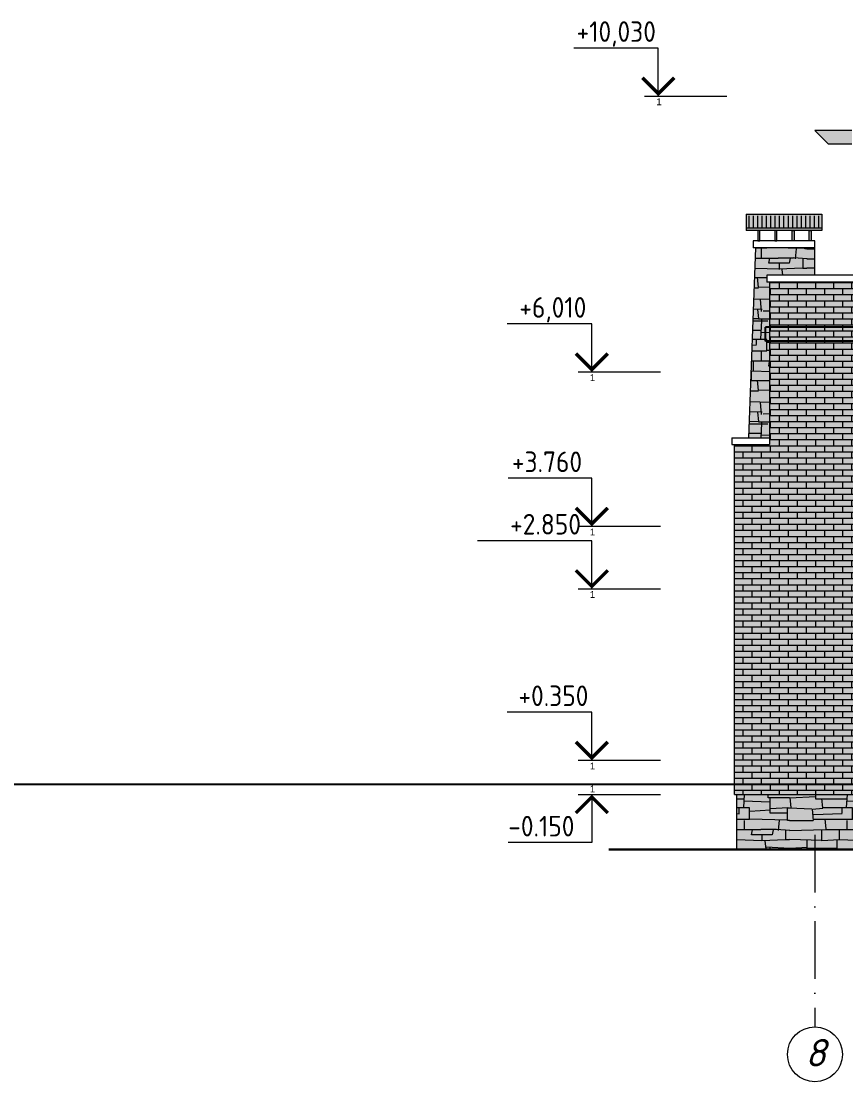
# Model space of a CAD drawing. Header units: millimetres. Extents: x 854812 to 1164625, y 589925 to 823301.
# Drawn here: x 1040567 to 1052588, y 806031 to 821487 of the extents above; entities that cross this region are included whole.
import ezdxf
from ezdxf.enums import TextEntityAlignment as Align

# ---------------------------------------------------------------- set-up
doc = ezdxf.new("R2010")
doc.units = ezdxf.units.MM
doc.linetypes.add('ACAD_ISO10W100', pattern=[18, 12, -3, 0, -3])
doc.linetypes.add('JIS_08_15', pattern=[17.25, 15, -0.75, 0.75, -0.75])
doc.layers.get('Defpoints').update_dxf_attribs({"color": 40})
for name, color, linetype, lineweight in [('АР_Текст_отметки высот', 95, 'Continuous', 9), ('АР_Штрих_материалы', 27, 'Continuous', 9), ('оси', 50, 'JIS_08_15', 9), ('стены', 172, 'Continuous', 30), ('текст', 7, 'Continuous', 13), ('ФАСАД', 7, 'Continuous', 13), ('ШТРИХ', 142, 'Continuous', 13), ('штриховка', 8, 'Continuous', 9)]:
    doc.layers.add(name, color=color, linetype=linetype, lineweight=lineweight)
doc.styles.add('GOST 2.304', font='isocpeur.ttf', dxfattribs={"width": 0.9})
doc.styles.add('Isocpeur', font='isocpeui.ttf')
doc.styles.get("Standard").update_dxf_attribs({"font": 'arial.ttf'})

# ---------------------------------------------------------------- blocks, each defined once
blk = doc.blocks.new('*U361')
at = {"color": 7, "linetype": 'Continuous', "lineweight": 15}
for p, q in [((10, 0), (10, 7)), ((10, 7), (22.34, 7)), ((10, 0), (0, 0)), ((12, 0), (10, 0))]:
    blk.add_line(p, q, dxfattribs=at)
at = {"color": 7, "linetype": 'Continuous', "lineweight": 15, "const_width": 0.5}
blk.add_lwpolyline([(7.67, 2.67), (10, 0.35), (12.32, 2.67)], dxfattribs=at)
at = {"color": 7, "linetype": 'Continuous', "lineweight": 15, "style": 'GOST 2.304', "width": 0.9, "flags": 8}
blk.add_attdef('+OTM', text='', height=3, dxfattribs=at).set_placement((11.65, 7), align=Align.BOTTOM_LEFT)
at = {"layer": 'Defpoints', "color": 5, "linetype": 'Continuous', "flags": 8}
blk.add_attdef('M', text='', height=1, rotation=360, dxfattribs=at).set_placement((10, -0.33), align=Align.TOP_CENTER)
blk = doc.blocks.new('*U492')
at = {"color": 7, "linetype": 'Continuous', "lineweight": 15}
for p, q in [((10, 0), (10, 7)), ((10, 7), (26.68, 7)), ((10, 0), (0, 0)), ((12, 0), (10, 0))]:
    blk.add_line(p, q, dxfattribs=at)
at = {"color": 7, "linetype": 'Continuous', "lineweight": 15, "const_width": 0.5}
blk.add_lwpolyline([(7.67, 2.67), (10, 0.35), (12.32, 2.67)], dxfattribs=at)
at = {"color": 7, "linetype": 'Continuous', "lineweight": 15, "style": 'GOST 2.304', "width": 0.9, "flags": 8}
blk.add_attdef('+OTM', text='', height=3, dxfattribs=at).set_placement((11.65, 7), align=Align.BOTTOM_LEFT)
at = {"layer": 'Defpoints', "color": 5, "linetype": 'Continuous', "flags": 8}
blk.add_attdef('M', text='', height=1, rotation=360, dxfattribs=at).set_placement((10, -0.33), align=Align.TOP_CENTER)
blk = doc.blocks.new('*U424')
at = {"color": 7, "linetype": 'Continuous', "lineweight": 15}
for p, q in [((10, 0), (10, 7)), ((10, 7), (22.17, 7)), ((10, 0), (0, 0)), ((12, 0), (10, 0))]:
    blk.add_line(p, q, dxfattribs=at)
at = {"color": 7, "linetype": 'Continuous', "lineweight": 15, "const_width": 0.5}
blk.add_lwpolyline([(7.67, 2.67), (10, 0.35), (12.32, 2.67)], dxfattribs=at)
at = {"color": 7, "linetype": 'Continuous', "lineweight": 15, "style": 'GOST 2.304', "width": 0.9, "flags": 8}
blk.add_attdef('+OTM', text='', height=3, dxfattribs=at).set_placement((11.65, 7), align=Align.BOTTOM_LEFT)
at = {"layer": 'Defpoints', "color": 5, "linetype": 'Continuous', "flags": 8}
blk.add_attdef('M', text='', height=1, rotation=360, dxfattribs=at).set_placement((10, -0.33), align=Align.TOP_CENTER)
blk = doc.blocks.new('*U1140')
at = {"color": 7, "linetype": 'Continuous', "lineweight": 15}
for p, q in [((10, 0), (10, 7)), ((10, 7), (22.34, 7)), ((10, 0), (0, 0)), ((12, 0), (10, 0))]:
    blk.add_line(p, q, dxfattribs=at)
at = {"color": 7, "linetype": 'Continuous', "lineweight": 15, "const_width": 0.5}
blk.add_lwpolyline([(7.67, 2.67), (10, 0.35), (12.32, 2.67)], dxfattribs=at)
at = {"color": 7, "linetype": 'Continuous', "lineweight": 15, "style": 'GOST 2.304', "width": 0.9, "flags": 8}
blk.add_attdef('+OTM', text='', height=3, dxfattribs=at).set_placement((11.65, 7), align=Align.BOTTOM_LEFT)
at = {"layer": 'Defpoints', "color": 5, "linetype": 'Continuous', "flags": 8}
blk.add_attdef('M', text='', height=1, rotation=360, dxfattribs=at).set_placement((10, -0.33), align=Align.TOP_CENTER)
blk = doc.blocks.new('*U449')
at = {"color": 7, "linetype": 'Continuous', "lineweight": 15}
for p, q in [((-12, 0), (-10, 0)), ((-10, 0), (-10, -7)), ((-10, 0), (0, 0)), ((-10, -7), (-22.17, -7))]:
    blk.add_line(p, q, dxfattribs=at)
at = {"color": 7, "linetype": 'Continuous', "lineweight": 15, "const_width": 0.5}
blk.add_lwpolyline([(-7.67, -2.68), (-10, -0.35), (-12.32, -2.68)], dxfattribs=at)
at = {"color": 7, "linetype": 'Continuous', "lineweight": 15, "style": 'GOST 2.304', "width": 0.9, "flags": 8}
blk.add_attdef('+OTM', text='', height=3, rotation=360, dxfattribs=at).set_placement((-20.16, -7), align=Align.BOTTOM_LEFT)
at = {"layer": 'Defpoints', "color": 5, "linetype": 'Continuous', "flags": 8}
blk.add_attdef('M', text='', height=1, rotation=360, dxfattribs=at).set_placement((-9.9, 1.33), align=Align.TOP_CENTER)

msp = doc.modelspace()

# ---------------------------------------------------------------- hatches: boundary and pattern name
at = {"layer": 'АР_Штрих_материалы', "ltscale": 100, "true_color": 0x3a271d}
msp.add_hatch(color=19, dxfattribs=at).paths.add_polyline_path([(1052137.8, 818186.5), (1051277.8, 818186.5), (1051172.4, 815416.5), (1051477.8, 815416.5), (1051477.8, 817686.5), (1051437.8, 817686.5), (1051437.8, 817786.5), (1052137.8, 817786.5)])
at = {"layer": 'АР_Штрих_материалы', "ltscale": 100, "true_color": 0xd9d9d9}
h = msp.add_hatch(color=254, dxfattribs=at)
h.paths.add_polyline_path([(1055787.8, 816826.5), (1051477.8, 816826.5), (1051477.8, 815316.5), (1050967.8, 815316.5), (1050967.8, 810216.5), (1053377.8, 810216.5), (1053377.8, 812466.4), (1052877.8, 812466.4), (1052877.8, 813216.5), (1053377.8, 813216.5), (1053377.8, 815626.5), (1052877.8, 815626.5), (1052877.8, 816376.5), (1053877.8, 816376.5), (1053877.8, 815626.5), (1053377.8, 815626.5), (1053377.8, 813216.5), (1053877.8, 813216.5), (1053877.8, 812466.4), (1053377.8, 812466.4), (1053377.8, 810216.5), (1055787.8, 810216.5), (1055787.8, 810716.4), (1055937.8, 810716.4), (1055937.5, 813216.4), (1055787.8, 813216.4), (1055787.8, 814126.5), (1055937.5, 814126.5), (1055937.5, 816376.4), (1055787.8, 816376.4)])
h.paths.add_polyline_path([(1055787.8, 817686.5), (1051477.8, 817686.5), (1051477.8, 816826.5), (1055787.8, 816826.5)])
at = {"layer": 'АР_Штрих_материалы', "lineweight": 9, "ltscale": 100, "true_color": 0xffffff}
h = msp.add_hatch(dxfattribs=at)
h.set_pattern_fill('AR-BRSTD', scale=1.3, style=0)
h.set_pattern_definition([(0, (0, 53720.5), (0, 88.06434), []), (90, (0, 53720.5), (-132.08, 88.06434), [88.06434, -88.06434])])
h.paths.add_polyline_path([(1055787.8, 817686.5), (1051477.8, 817686.5), (1051477.8, 816826.5), (1055787.8, 816826.5)])
h.paths.add_polyline_path([(1055937.5, 816376.4), (1055787.8, 816376.4), (1055787.8, 816826.5), (1051477.8, 816826.5), (1051477.8, 815316.5), (1050967.8, 815316.5), (1050967.8, 810216.5), (1053377.8, 810216.5), (1053377.8, 812466.4), (1052877.8, 812466.4), (1052877.8, 813216.5), (1053377.8, 813216.5), (1053377.8, 815626.5), (1052877.8, 815626.5), (1052877.8, 816376.5), (1053877.8, 816376.5), (1053877.8, 815626.5), (1053377.8, 815626.5), (1053377.8, 813216.5), (1053877.8, 813216.5), (1053877.8, 812466.4), (1053377.8, 812466.4), (1053377.8, 810216.5), (1055787.8, 810216.5), (1055787.8, 810716.4), (1055937.8, 810716.4), (1055937.5, 813216.4), (1055787.8, 813216.4), (1055787.8, 814126.5), (1055937.5, 814126.5)])
at = {"layer": 'АР_Штрих_материалы', "ltscale": 100, "true_color": 0x3a271d}
h = msp.add_hatch(color=19, dxfattribs=at)
h.paths.add_polyline_path([(1055817.8, 810216.5), (1050997.8, 810216.5), (1050997.8, 809416.5), (1055817.8, 809416.5)])
h.paths.add_polyline_path([(1065448.1, 810216.5), (1062987.9, 810216.5), (1062987.9, 809416.5), (1065448.1, 809416.5)])
at = {"layer": 'ШТРИХ', "ltscale": 0.1, "true_color": 0x4c2f26}
h = msp.add_hatch(color=29, dxfattribs=at)
h.paths.add_polyline_path([(1052678.1, 819896.5), (1052137.8, 819896.5), (1052337.8, 819696.5), (1052678.1, 819696.5)])
h.paths.add_polyline_path([(1056897.8, 819896.5), (1053188.1, 819896.5), (1053188.1, 819696.5), (1056897.8, 819696.5)])
at = {"layer": 'ШТРИХ', "ltscale": 0.1, "true_color": 0x2f1d18}
h = msp.add_hatch(color=19, dxfattribs=at)
h.paths.add_polyline_path([(1052237.9, 818676.9), (1051137.7, 818676.9), (1051137.7, 818477.3), (1052237.9, 818477.3)])
h.paths.add_polyline_path([(1056897.8, 818150.7), (1055117.8, 818150.7), (1055117.8, 817977.3), (1056897.8, 817977.3)])
h.paths.add_polyline_path([(1056917.8, 818150.7), (1056897.8, 818150.7), (1056897.8, 817977.3), (1056917.8, 817977.3)])
h = msp.add_hatch(color=19, dxfattribs=at)
h.paths.add_polyline_path([(1052237.9, 818477.3), (1051137.7, 818477.3), (1051137.7, 818436.5), (1052237.9, 818436.5)])
h.paths.add_polyline_path([(1051584.8, 818436.5), (1051554.8, 818436.5), (1051554.8, 818286.5), (1051584.8, 818286.5)])
h.paths.add_polyline_path([(1051334.8, 818436.5), (1051304.8, 818436.5), (1051304.8, 818286.5), (1051334.8, 818286.5)])
h.paths.add_polyline_path([(1051834.8, 818436.5), (1051804.8, 818436.5), (1051804.8, 818286.5), (1051834.8, 818286.5)])
h.paths.add_polyline_path([(1052084.8, 818436.5), (1052054.8, 818436.5), (1052054.8, 818286.5), (1052084.8, 818286.5)])
h.paths.add_polyline_path([(1056897.8, 817977.3), (1055117.8, 817977.3), (1055117.8, 817936.5), (1056897.8, 817936.5)])
h.paths.add_polyline_path([(1056917.8, 817977.3), (1056897.8, 817977.3), (1056897.8, 817936.5), (1056917.8, 817936.5)])
h.paths.add_polyline_path([(1056782.8, 817936.5), (1056752.8, 817936.5), (1056752.8, 817786.5), (1056782.8, 817786.5)])
h.paths.add_polyline_path([(1056532.8, 817936.5), (1056502.8, 817936.5), (1056502.8, 817786.5), (1056532.8, 817786.5)])
h.paths.add_polyline_path([(1056282.8, 817936.5), (1056252.8, 817936.5), (1056252.8, 817786.5), (1056282.8, 817786.5)])
h.paths.add_polyline_path([(1056032.8, 817936.5), (1056002.8, 817936.5), (1056002.8, 817786.5), (1056032.8, 817786.5)])
h.paths.add_polyline_path([(1055782.8, 817936.5), (1055752.8, 817936.5), (1055752.8, 817786.5), (1055782.8, 817786.5)])
h.paths.add_polyline_path([(1055532.8, 817936.5), (1055502.8, 817936.5), (1055502.8, 817786.5), (1055532.8, 817786.5)])
h.paths.add_polyline_path([(1055282.8, 817936.5), (1055252.8, 817936.5), (1055252.8, 817786.5), (1055282.8, 817786.5)])
h.paths.add_polyline_path([(1064883.1, 818015.1), (1064413.1, 818015.1), (1064338.7, 817985.1), (1064957.5, 817985.1)], flags=17)
h.paths.add_polyline_path([(1064648.1, 818109.9), (1065078.1, 817936.5), (1065078.1, 817977.3), (1064648.1, 818150.7), (1064218.1, 817977.3), (1064218.1, 817936.5)])
h.paths.add_polyline_path([(1064413.1, 817985.1), (1064383.1, 817985.1), (1064383.1, 817786.5), (1064413.1, 817786.5)])
h.paths.add_polyline_path([(1064913.1, 817985.1), (1064883.1, 817985.1), (1064883.1, 817786.5), (1064913.1, 817786.5)])
h.paths.add_polyline_path([(1065757.8, 818109.9), (1066187.8, 817936.5), (1066187.8, 817977.3), (1065757.8, 818150.7), (1065327.8, 817977.3), (1065327.8, 817936.5)])
h.paths.add_polyline_path([(1065992.8, 818015.1), (1065522.8, 818015.1), (1065448.4, 817985.1), (1066067.2, 817985.1)], flags=17)
h.paths.add_polyline_path([(1065522.8, 817985.1), (1065492.8, 817985.1), (1065492.8, 817786.5), (1065522.8, 817786.5)])
h.paths.add_polyline_path([(1066022.8, 817985.1), (1065992.8, 817985.1), (1065992.8, 817786.5), (1066022.8, 817786.5)])
at = {"layer": 'штриховка', "lineweight": 20, "true_color": 0x9e9e9e}
h = msp.add_hatch(dxfattribs=at)
h.set_pattern_fill('LINE', color=253, scale=20, angle=90, style=0)
h.set_pattern_definition([(90, (0, 53720.5), (-63.5, 2e-14), [])])
h.paths.add_polyline_path([(1052237.9, 818650.7), (1052237.9, 818477.3), (1051137.7, 818477.3), (1051137.7, 818650.7)])
at = {"layer": 'штриховка', "lineweight": 20, "true_color": 0x9e9e9e, "transparency": 33554687}
h = msp.add_hatch(dxfattribs=at)
h.set_pattern_fill('STNSQR', color=253, scale=1500, pattern_type=2)
h.set_pattern_definition([(3.3665, (422014.325, 1302260.54), (23999.998983, 1500.016445), [255.441, -25288.6395]), (90, (422269.3, 1302260.5), (-1500, 1500), [120, -1380]), (0, (422269.3, 1302260.5), (1500, 1500), [435, -1065]), (270, (422704.3, 1302380.5), (1500, -1500), [135, -1365]), (0, (422704.3, 1302245.5), (1500, 1500), [465, -1035]), (97.125, (423169.33, 1302245.54), (-1499.997423, 10500.00057), [120.9345, -11972.4525]), (275.1944, (422344.33, 1302260.54), (1499.992837, -15000.001005), [165.681, -16402.3605]), (177.5104, (422359.325, 1302095.54), (-1499.999748, 0.0015583), [345.3255, -34187.268]), (274.3987, (422209.33, 1302095.54), (1499.997534, -17999.999712), [195.576, -19362.0315]), (180, (422209.3, 1301930.5), (-1500, -1500), [195, -1305]), (1.9092, (422224.325, 1301900.54), (43499.9985474, 1500.0363616), [450.2505, -44574.7425]), (90, (422674.3, 1301915.5), (-1500, 1500), [180, -1320]), (180, (422674.3, 1302095.5), (-1500, -1500), [315, -1185]), (0, (422674.3, 1302095.5), (1500, 1500), [135, -1365]), (95.7106, (422809.33, 1302095.54), (-1500.001972, 13499.999135), [150.7485, -14924.0655]), (358.5312, (422674.325, 1301945.542), (1499.9993692, 0.0006339), [585.192, -57934.035]), (94.7636, (423259.33, 1301930.54), (-1499.987299, 16500.00142), [180.624, -17881.7685]), (181.9749, (423244.325, 1302110.54), (-42000.0005183, -1499.974642), [435.258, -43090.596]), (357.5104, (423169.325, 1302275.54), (1499.999748, -0.0015583), [345.3255, -34187.268]), (95.7106, (423244.33, 1302110.54), (-1500.001972, 13499.999135), [150.7485, -14924.0655]), (0, (423259.3, 1302035.5), (1500, 1500), [255, -1245]), (93.8141, (423514.33, 1302035.54), (-1500.009186, 20999.999012), [225.4995, -22324.4445]), (0, (422014.3, 1301765.5), (1500, 1500), [15, -1485]), (90, (422029.3, 1301765.5), (-1500, 1500), [165, -1335]), (270, (422314.3, 1301900.5), (1500, -1500), [255, -1245]), (0, (422029.3, 1301765.5), (1500, 1500), [285, -1215]), (274.7636, (422839.33, 1301930.54), (1499.987299, -16500.00142), [180.624, -17881.7685]), (178.4089, (422854.325, 1301780.54), (-1499.9993665, -0.000971), [540.2085, -53480.6205]), (1.302, (422854.325, 1301750.542), (64499.9982742, 1500.052659), [660.171, -65356.8735]), (276.3402, (422794.33, 1301780.54), (1500.00237, -11999.999104), [135.831, -13447.2465]), (278.1301, (423049.33, 1301750.54), (1499.999034, -8999.999665), [106.0665, -10500.5355]), (270, (423274.3, 1301765.5), (1500, -1500), [135, -1365]), (0, (423514.3, 1302110.5), (1500, 1500), [0, -1500]), (0, (423514.3, 1302200.5), (1500, 1500), [0, -1500]), (0, (423259.3, 1301930.5), (1500, 1500), [255, -1245]), (0, (423514.3, 1302080.5), (1500, 1500), [0, -1500]), (358.2643, (422314.325, 1301660.54), (1499.9997257, -6.16e-05), [495.2265, -49027.4955]), (0, (422809.3, 1301645.5), (1500, 1500), [255, -1245]), (355.9144, (423064.33, 1301645.54), (1500.000444, 0.000332), [210.5355, -20842.968]), (0, (423274.3, 1301645.5), (1500, 1500), [240, -1260]), (180, (422314.3, 1301645.5), (-1500, -1500), [300, -1200]), (90, (422929.3, 1302680.5), (-1500, 1500), [165, -1335]), (90, (422779.3, 1302770.5), (-1500, 1500), [75, -1425]), (95.1944, (422359.33, 1302665.54), (-1499.992837, 15000.001005), [165.681, -16402.3605]), (90, (423484.3, 1302665.5), (-1500, 1500), [180, -1320]), (181.6366, (422539.325, 1302530.54), (-50999.9998187, -1500.020787), [525.2145, -51996.21]), (183.3665, (422734.325, 1302380.54), (-23999.998983, -1500.016445), [255.441, -25288.6395]), (2.0454, (422359.325, 1302755.54), (40500.0008, 1499.994725), [420.2685, -41606.5095]), (0, (422359.3, 1302680.5), (1500, 1500), [570, -930]), (182.4896, (423454.325, 1302380.54), (-32999.9992196, -1500.026798), [345.3255, -34187.268]), (180, (423319.3, 1302530.5), (-1500, -1500), [225, -1275]), (178.4518, (423484.325, 1302665.54), (-1500.0000386, 0.0013506), [555.2025, -54965.064]), (180, (423514.3, 1302380.5), (-1500, -1500), [60, -1440]), (175.6013, (423514.33, 1302515.54), (-1499.999216, 0.00055), [195.576, -19362.0315]), (180, (423514.3, 1302665.5), (-1500, -1500), [30, -1470]), (270, (423454.3, 1302515.5), (1500, -1500), [135, -1365]), (84.2894, (423349.33, 1302515.54), (-0.000268, 1499.999758), [150.7485, -14924.0655]), (177.7094, (423109.325, 1302365.54), (-1500.0000596, -0.000203), [375.3, -37154.688]), (0, (422539.3, 1302530.5), (1500, 1500), [555, -945]), (270, (423109.3, 1302455.5), (1500, -1500), [90, -1410]), (180, (423259.3, 1302455.5), (-1500, -1500), [300, -1200]), (258.6901, (423274.33, 1302530.54), (0.00056, -1500.00044), [76.485, -7572.0435]), (78.6901, (422959.33, 1302455.54), (-0.00056, 1500.00044), [76.485, -7572.0435]), (270, (422734.3, 1302530.5), (1500, -1500), [150, -1350]), (90, (422854.3, 1302530.5), (-1500, 1500), [135, -1365]), (275.7106, (422524.33, 1302680.54), (1500.001972, -13499.999135), [150.7485, -14924.0655]), (178.1524, (422479.325, 1302365.54), (-1499.9998144, 0.0001665), [465.2415, -46058.946]), (0, (422014.3, 1302665.5), (1500, 1500), [345, -1155]), (270, (422479.3, 1302530.5), (1500, -1500), [165, -1335]), (96.3402, (422494.33, 1302845.54), (-1500.00237, 11999.999104), [135.831, -13447.2465]), (5.7106, (422344.33, 1302830.54), (13499.999135, 1500.001972), [150.7485, -14924.0655]), (0, (422434.3, 1303115.5), (1500, 1500), [510, -990]), (183.3665, (423484.325, 1302845.54), (-23999.998983, -1500.016445), [255.441, -25288.6395]), (180, (423484.3, 1302770.5), (-1500, -1500), [255, -1245]), (180, (423514.3, 1302995.5), (-1500, -1500), [315, -1185]), (0, (423484.3, 1302845.5), (1500, 1500), [30, -1470]), (357.7974, (422839.325, 1302950.54), (1499.999731, -0.000221), [390.288, -38638.5465]), (180, (422929.3, 1302845.5), (-1500, -1500), [435, -1065]), (182.8624, (423229.325, 1302815.54), (-28500.000025, -1499.99797), [300.375, -29737.1025]), (90, (423229.3, 1302770.5), (-1500, 1500), [225, -1275]), (90, (423199.3, 1302995.5), (-1500, 1500), [120, -1380]), (266.8202, (422854.325, 1303115.54), (0.0007885, -1499.999469), [270.417, -26771.2185]), (177.3974, (422344.325, 1302830.54), (-1500.000712, 0.000513), [330.3405, -32703.732]), (2.2906, (422014.325, 1302995.54), (36000.0001938, 1499.9936297), [375.3, -37154.688]), (270, (422389.3, 1303115.5), (1500, -1500), [135, -1365]), (275.7106, (422014.33, 1302995.54), (1500.001972, -13499.999135), [150.7485, -14924.0655]), (0, (422389.3, 1302980.5), (1500, 1500), [450, -1050]), (270, (422389.3, 1301645.5), (1500, -1500), [30, -1470]), (270, (422854.3, 1301645.5), (1500, -1500), [30, -1470]), (90, (423199.3, 1301615.5), (-1500, 1500), [30, -1470])])
h.paths.add_polyline_path([(1052137.8, 817786.5), (1052137.8, 818186.5), (1051277.8, 818186.5), (1051172.4, 815416.5), (1051477.8, 815416.5), (1051477.8, 817686.5), (1051437.8, 817686.5), (1051437.8, 817786.5)])
h = msp.add_hatch(dxfattribs=at)
h.set_pattern_fill('STNSQR', color=253, scale=1500, pattern_type=2)
h.set_pattern_definition([(3.3665, (421764.325, 1293930.51), (23999.998983, 1500.016445), [255.441, -25288.6395]), (90, (422019.3, 1293930.5), (-1500, 1500), [120, -1380]), (0, (422019.3, 1293930.5), (1500, 1500), [435, -1065]), (270, (422454.3, 1294050.5), (1500, -1500), [135, -1365]), (0, (422454.3, 1293915.5), (1500, 1500), [465, -1035]), (97.125, (422919.33, 1293915.51), (-1499.997423, 10500.00057), [120.9345, -11972.4525]), (275.1944, (422094.33, 1293930.51), (1499.992837, -15000.001005), [165.681, -16402.3605]), (177.5104, (422109.325, 1293765.51), (-1499.999748, 0.0015583), [345.3255, -34187.268]), (274.3987, (421959.33, 1293765.51), (1499.997534, -17999.999712), [195.576, -19362.0315]), (180, (421959.3, 1293600.5), (-1500, -1500), [195, -1305]), (1.9092, (421974.325, 1293570.51), (43499.9985474, 1500.0363616), [450.2505, -44574.7425]), (90, (422424.3, 1293585.5), (-1500, 1500), [180, -1320]), (180, (422424.3, 1293765.5), (-1500, -1500), [315, -1185]), (0, (422424.3, 1293765.5), (1500, 1500), [135, -1365]), (95.7106, (422559.33, 1293765.51), (-1500.001972, 13499.999135), [150.7485, -14924.0655]), (358.5312, (422424.325, 1293615.51), (1499.9993692, 0.0006339), [585.192, -57934.035]), (94.7636, (423009.33, 1293600.51), (-1499.987299, 16500.00142), [180.624, -17881.7685]), (181.9749, (422994.325, 1293780.51), (-42000.0005183, -1499.974642), [435.258, -43090.596]), (357.5104, (422919.325, 1293945.51), (1499.999748, -0.0015583), [345.3255, -34187.268]), (95.7106, (422994.33, 1293780.51), (-1500.001972, 13499.999135), [150.7485, -14924.0655]), (0, (423009.3, 1293705.5), (1500, 1500), [255, -1245]), (93.8141, (423264.33, 1293705.51), (-1500.009186, 20999.999012), [225.4995, -22324.4445]), (0, (421764.3, 1293435.5), (1500, 1500), [15, -1485]), (90, (421779.3, 1293435.5), (-1500, 1500), [165, -1335]), (270, (422064.3, 1293570.5), (1500, -1500), [255, -1245]), (0, (421779.3, 1293435.5), (1500, 1500), [285, -1215]), (274.7636, (422589.33, 1293600.51), (1499.987299, -16500.00142), [180.624, -17881.7685]), (178.4089, (422604.325, 1293450.51), (-1499.9993665, -0.000971), [540.2085, -53480.6205]), (1.302, (422604.325, 1293420.51), (64499.9982742, 1500.052659), [660.171, -65356.8735]), (276.3402, (422544.33, 1293450.51), (1500.00237, -11999.999104), [135.831, -13447.2465]), (278.1301, (422799.33, 1293420.51), (1499.999034, -8999.999665), [106.0665, -10500.5355]), (270, (423024.3, 1293435.5), (1500, -1500), [135, -1365]), (0, (423264.3, 1293780.5), (1500, 1500), [0, -1500]), (0, (423264.3, 1293870.5), (1500, 1500), [0, -1500]), (0, (423009.3, 1293600.5), (1500, 1500), [255, -1245]), (0, (423264.3, 1293750.5), (1500, 1500), [0, -1500]), (358.2643, (422064.325, 1293330.51), (1499.9997257, -6.16e-05), [495.2265, -49027.4955]), (0, (422559.3, 1293315.5), (1500, 1500), [255, -1245]), (355.9144, (422814.33, 1293315.51), (1500.000444, 0.000332), [210.5355, -20842.968]), (0, (423024.3, 1293315.5), (1500, 1500), [240, -1260]), (180, (422064.3, 1293315.5), (-1500, -1500), [300, -1200]), (90, (422679.3, 1294350.5), (-1500, 1500), [165, -1335]), (90, (422529.3, 1294440.5), (-1500, 1500), [75, -1425]), (95.1944, (422109.33, 1294335.51), (-1499.992837, 15000.001005), [165.681, -16402.3605]), (90, (423234.3, 1294335.5), (-1500, 1500), [180, -1320]), (181.6366, (422289.325, 1294200.51), (-50999.9998187, -1500.020787), [525.2145, -51996.21]), (183.3665, (422484.325, 1294050.51), (-23999.998983, -1500.016445), [255.441, -25288.6395]), (2.0454, (422109.325, 1294425.51), (40500.0008, 1499.994725), [420.2685, -41606.5095]), (0, (422109.3, 1294350.5), (1500, 1500), [570, -930]), (182.4896, (423204.325, 1294050.51), (-32999.9992196, -1500.026798), [345.3255, -34187.268]), (180, (423069.3, 1294200.5), (-1500, -1500), [225, -1275]), (178.4518, (423234.325, 1294335.51), (-1500.0000386, 0.0013506), [555.2025, -54965.064]), (180, (423264.3, 1294050.5), (-1500, -1500), [60, -1440]), (175.6013, (423264.33, 1294185.51), (-1499.999216, 0.00055), [195.576, -19362.0315]), (180, (423264.3, 1294335.5), (-1500, -1500), [30, -1470]), (270, (423204.3, 1294185.5), (1500, -1500), [135, -1365]), (84.2894, (423099.33, 1294185.51), (-0.000268, 1499.999758), [150.7485, -14924.0655]), (177.7094, (422859.325, 1294035.51), (-1500.0000596, -0.000203), [375.3, -37154.688]), (0, (422289.3, 1294200.5), (1500, 1500), [555, -945]), (270, (422859.3, 1294125.5), (1500, -1500), [90, -1410]), (180, (423009.3, 1294125.5), (-1500, -1500), [300, -1200]), (258.6901, (423024.33, 1294200.5), (0.00056, -1500.00044), [76.485, -7572.0435]), (78.6901, (422709.33, 1294125.5), (-0.00056, 1500.00044), [76.485, -7572.0435]), (270, (422484.3, 1294200.5), (1500, -1500), [150, -1350]), (90, (422604.3, 1294200.5), (-1500, 1500), [135, -1365]), (275.7106, (422274.33, 1294350.51), (1500.001972, -13499.999135), [150.7485, -14924.0655]), (178.1524, (422229.325, 1294035.51), (-1499.9998144, 0.0001665), [465.2415, -46058.946]), (0, (421764.3, 1294335.5), (1500, 1500), [345, -1155]), (270, (422229.3, 1294200.5), (1500, -1500), [165, -1335]), (96.3402, (422244.33, 1294515.51), (-1500.00237, 11999.999104), [135.831, -13447.2465]), (5.7106, (422094.33, 1294500.51), (13499.999135, 1500.001972), [150.7485, -14924.0655]), (0, (422184.3, 1294785.5), (1500, 1500), [510, -990]), (183.3665, (423234.325, 1294515.51), (-23999.998983, -1500.016445), [255.441, -25288.6395]), (180, (423234.3, 1294440.5), (-1500, -1500), [255, -1245]), (180, (423264.3, 1294665.5), (-1500, -1500), [315, -1185]), (0, (423234.3, 1294515.5), (1500, 1500), [30, -1470]), (357.7974, (422589.325, 1294620.51), (1499.9997312, -0.000221), [390.288, -38638.5465]), (180, (422679.3, 1294515.5), (-1500, -1500), [435, -1065]), (182.8624, (422979.325, 1294485.51), (-28500.000025, -1499.99797), [300.375, -29737.1025]), (90, (422979.3, 1294440.5), (-1500, 1500), [225, -1275]), (90, (422949.3, 1294665.5), (-1500, 1500), [120, -1380]), (266.8202, (422604.325, 1294785.51), (0.0007885, -1499.999469), [270.417, -26771.2185]), (177.3974, (422094.325, 1294500.51), (-1500.000712, 0.000513), [330.3405, -32703.732]), (2.2906, (421764.325, 1294665.51), (36000.0001938, 1499.9936297), [375.3, -37154.688]), (270, (422139.3, 1294785.5), (1500, -1500), [135, -1365]), (275.7106, (421764.33, 1294665.51), (1500.001972, -13499.999135), [150.7485, -14924.0655]), (0, (422139.3, 1294650.5), (1500, 1500), [450, -1050]), (270, (422139.3, 1293315.5), (1500, -1500), [30, -1470]), (270, (422604.3, 1293315.5), (1500, -1500), [30, -1470]), (90, (422949.3, 1293285.5), (-1500, 1500), [30, -1470])])
h.paths.add_polyline_path([(1060977.9, 809416.5), (1060977.9, 810216.5), (1050997.8, 810216.5), (1050997.8, 809416.5)])

# ---------------------------------------------------------------- linework, layer by layer
at = {"layer": 'Defpoints', "ltscale": 0.1}
for p, q in [((1066287.8, 817026.5, 0), (1051417.8, 817026.5, 0)), ((1051417.8, 816826.5, 0), (1051417.8, 817026.5, 0)), ((1066287.8, 816826.5, 0), (1051417.8, 816826.5, 0)), ((901206.4, 810366.5, 0), (1117696.6, 810366.5, 0))]:
    msp.add_line(p, q, dxfattribs=at)
at = {"layer": 'оси', "color": 7, "linetype": 'ACAD_ISO10W100', "ltscale": 70}
msp.add_line((1052137.8, 809630, 0), (1052137.8, 806830.8, 0), dxfattribs=at)
at = {"layer": 'стены', "color": 7, "ltscale": 0.1}
msp.add_line((1072342.6, 809416.5, 0), (1049133.2, 809416.5, 0), dxfattribs=at)
at = {"layer": 'текст', "color": 7}
msp.add_circle((1052137.8, 806430.8, 0), 400, dxfattribs=at)
at = {"layer": 'ФАСАД', "color": 7, "ltscale": 0.1}
for p, q in [((1052678.1, 819896.5, 0), (1052137.8, 819896.5, 0)), ((1052337.8, 819696.5, 0), (1052137.8, 819896.5, 0)), ((1052678.1, 819696.5, 0), (1052337.8, 819696.5, 0)), ((1052137.8, 818286.5, 0), (1051237.8, 818286.5, 0)), ((1051237.8, 818286.5, 0), (1051237.8, 818186.5, 0)), ((1052137.8, 817786.5, 0), (1052137.8, 818286.5, 0)), ((1051172.4, 815416.5, 0), (1051277.8, 818186.5, 0)), ((1052137.8, 818186.5, 0), (1051237.8, 818186.5, 0)), ((1066267.8, 817786.5, 0), (1051437.8, 817786.5, 0)), ((1051437.8, 817786.5, 0), (1051437.8, 817686.5, 0)), ((1066267.8, 817686.5), (1051437.8, 817686.5)), ((1051477.8, 817686.5, 0), (1051477.8, 815316.5, 0)), ((1050928.1, 815416.5, 0), (1051477.8, 815416.5, 0)), ((1050928.1, 815416.5, 0), (1050928.1, 815316.5, 0)), ((1050928.1, 815316.5, 0), (1051477.8, 815316.5, 0)), ((1050967.8, 810216.5, 0), (1050967.8, 815316.5, 0)), ((1050967.8, 810216.5, 0), (1061007.8, 810216.5, 0)), ((1050997.8, 809416.5, 0), (1050997.8, 810216.5, 0))]:
    msp.add_line(p, q, dxfattribs=at)
at = {"layer": 'ФАСАД', "color": 7, "ltscale": 75}
for p, q in [((1051137.7, 818676.9, 0), (1052237.9, 818676.9, 0)), ((1051137.7, 818676.9, 0), (1051137.7, 818436.5, 0)), ((1052237.9, 818676.9, 0), (1052237.9, 818436.5, 0)), ((1051137.7, 818477.3, 0), (1052237.9, 818477.3, 0)), ((1051137.7, 818477.3, 0), (1051137.7, 818436.5, 0)), ((1052237.9, 818436.5, 0), (1051137.7, 818436.5, 0))]:
    msp.add_line(p, q, dxfattribs=at)
at = {"layer": 'ФАСАД', "color": 7, "ltscale": 75, "elevation": 0}
for points in [[(1051304.8, 818436.5), (1051304.8, 818286.5), (1051334.8, 818286.5), (1051334.8, 818436.5)], [(1051554.8, 818436.5), (1051554.8, 818286.5), (1051584.8, 818286.5), (1051584.8, 818436.5)], [(1051834.8, 818436.5), (1051834.8, 818286.5), (1051804.8, 818286.5), (1051804.8, 818436.5)], [(1052084.8, 818436.5), (1052084.8, 818286.5), (1052054.8, 818286.5), (1052054.8, 818436.5)]]:
    msp.add_lwpolyline(points, close=True, dxfattribs=at)

# ---------------------------------------------------------------- block references
at = {"layer": 'АР_Текст_отметки высот', "color": 7}
ref = msp.add_blockref('*U361', (1050855, 820396.5), dxfattribs=dict(at, xscale=-100, yscale=100, zscale=100))
ref.add_attrib('+OTM', '+10,030', dxfattribs={"layer": '0', "color": 7, "linetype": 'Continuous', "lineweight": 15, "height": 300, "style": 'GOST 2.304', "width": 0.9, "flags": 8}).set_placement((1048663.8, 821096.5), align=Align.BOTTOM_LEFT)
ref.add_attrib('M', '1', dxfattribs={"layer": 'Defpoints', "color": 5, "linetype": 'Continuous', "height": 100, "flags": 8}).set_placement((1049865.4, 820363.1), align=Align.TOP_CENTER)
ref = msp.add_blockref('*U361', (1049885.4, 816376.5, 0), dxfattribs=dict(at, xscale=-100, yscale=100, zscale=100))
ref.add_attrib('+OTM', '+6,010', dxfattribs={"layer": '0', "color": 7, "linetype": 'Continuous', "lineweight": 15, "height": 300, "style": 'GOST 2.304', "width": 0.9, "flags": 8}).set_placement((1047829.2, 817076.5, 0), align=Align.BOTTOM_LEFT)
ref.add_attrib('M', '1', dxfattribs={"layer": 'Defpoints', "color": 5, "linetype": 'Continuous', "height": 100, "flags": 8}).set_placement((1048895.9, 816343.1, 0), align=Align.TOP_CENTER)
ref = msp.add_blockref('*U424', (1049885.4, 814126.5, 0), dxfattribs=dict(at, xscale=-100, yscale=100, zscale=100))
ref.add_attrib('+OTM', '+3.760', dxfattribs={"layer": '0', "color": 7, "linetype": 'Continuous', "lineweight": 15, "height": 300, "style": 'GOST 2.304', "width": 0.9, "flags": 8}).set_placement((1047721.2, 814826.5, 0), align=Align.BOTTOM_LEFT)
ref.add_attrib('M', '1', dxfattribs={"layer": 'Defpoints', "color": 5, "linetype": 'Continuous', "height": 100, "flags": 8}).set_placement((1048895.9, 814093.1, 0), align=Align.TOP_CENTER)
ref = msp.add_blockref('*U492', (1049885.4, 813216.5, 0), dxfattribs=dict(at, xscale=-100, yscale=100, zscale=100))
ref.add_attrib('+OTM', '+2.850', dxfattribs={"layer": '0', "color": 7, "linetype": 'Continuous', "lineweight": 15, "height": 300, "style": 'GOST 2.304', "width": 0.9, "flags": 8}).set_placement((1047694.2, 813916.5, 0), align=Align.BOTTOM_LEFT)
ref.add_attrib('M', '1', dxfattribs={"layer": 'Defpoints', "color": 5, "linetype": 'Continuous', "height": 100, "flags": 8}).set_placement((1048895.9, 813183.1, 0), align=Align.TOP_CENTER)
ref = msp.add_blockref('*U1140', (1049885.4, 810716.5, 0), dxfattribs=dict(at, xscale=-100, yscale=100, zscale=100))
ref.add_attrib('+OTM', '+0.350', dxfattribs={"layer": '0', "color": 7, "linetype": 'Continuous', "lineweight": 15, "height": 300, "style": 'GOST 2.304', "width": 0.9, "flags": 8}).set_placement((1047815.7, 811416.5, 0), align=Align.BOTTOM_LEFT)
ref.add_attrib('M', '1', dxfattribs={"layer": 'Defpoints', "color": 5, "linetype": 'Continuous', "height": 100, "flags": 8}).set_placement((1048895.9, 810683.1, 0), align=Align.TOP_CENTER)
ref = msp.add_blockref('*U449', (1049885.4, 810216.5, 0), dxfattribs=dict(at, xscale=100, yscale=100, zscale=100))
ref.add_attrib('+OTM', '-0.150', dxfattribs={"layer": '0', "color": 7, "linetype": 'Continuous', "lineweight": 15, "height": 300, "rotation": 360, "style": 'GOST 2.304', "width": 0.9, "flags": 8}).set_placement((1047667.2, 809516.5, 0), align=Align.BOTTOM_LEFT)
ref.add_attrib('M', '1', dxfattribs={"layer": 'Defpoints', "color": 5, "linetype": 'Continuous', "height": 100, "rotation": 360, "flags": 8}).set_placement((1048895.9, 810349.4, 0), align=Align.TOP_CENTER)

# ---------------------------------------------------------------- texts
at = {"layer": 'текст', "color": 7, "style": 'Isocpeur'}
msp.add_text('8', height=400, dxfattribs=at).set_placement((1052147.4, 806254.4, 0), align=Align.CENTER)

doc.saveas('drawing.dxf')
